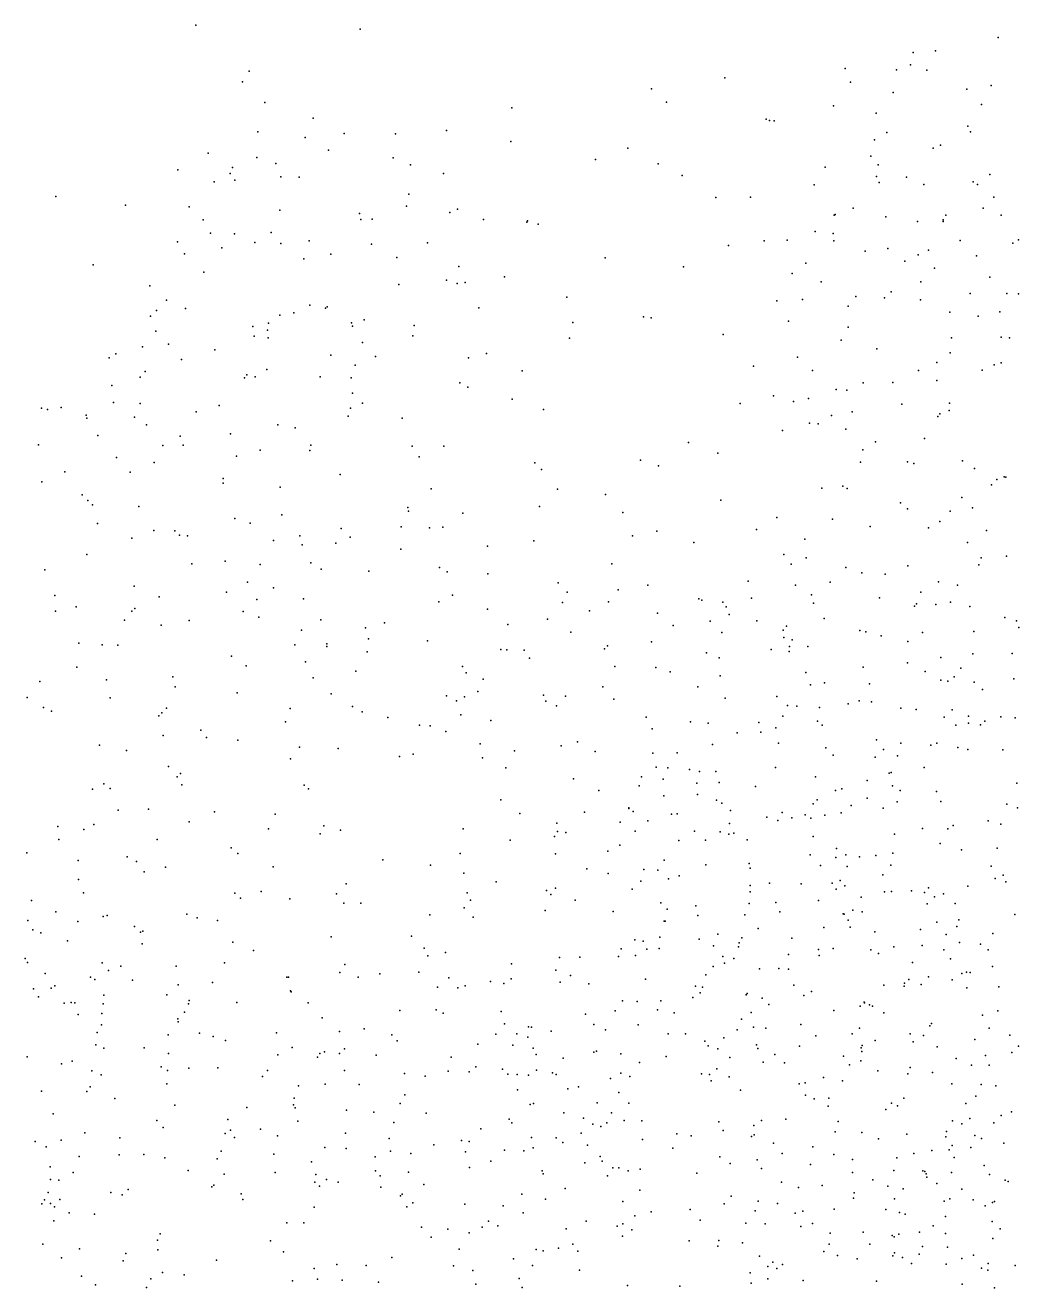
# Model space of a CAD drawing. Header units: metres. Extents: x -23.9 to 23.9, y -28.5 to 28.5.
# Drawn here: x -5.28 to -0.01, y 13.45 to 20.14 of the extents above; entities that cross this region are included whole.
import ezdxf

# ---------------------------------------------------------------- set-up
doc = ezdxf.new("R2010")
doc.units = ezdxf.units.M

msp = doc.modelspace()

# ---------------------------------------------------------------- linework, layer by layer
for p in [(-4.3736, 20.1414, 8.8094), (-3.5027, 20.1213, 8.1501), (-0.1226, 20.0766, 17.6301), (-0.5735, 19.9977, 11.1729), (-0.454, 20.005, 12.3877), (-4.0908, 19.8972, 8.2685), (-0.9339, 19.9117, 11.5218), (-0.6619, 19.9044, 17.4715), (-0.5867, 19.9323, 16.9737), (-0.5, 19.9031, 16.4781), (-4.126, 19.841, 8.7632), (-1.57, 19.863, 6.1835), (-0.9052, 19.8394, 12.408), (-0.1598, 19.8212, 12.1727), (-1.96, 19.8042, 6.2393), (-0.6794, 19.7846, 13.0317), (-0.2888, 19.8022, 13.0398), (-4.0072, 19.7318, 9.1089), (-2.6999, 19.7044, 6.152), (-1.8794, 19.7334, 5.8139), (-0.9951, 19.7135, 12.7487), (-0.7689, 19.676, 10.5879), (-0.2114, 19.7217, 11.048), (-3.7515, 19.6494, 11.0165), (-1.3515, 19.6435, 6.5633), (-1.3339, 19.6373, 5.7765), (-1.3102, 19.6343, 11.4857), (-4.0444, 19.5768, 10.592), (-3.7949, 19.5456, 5.1505), (-3.5872, 19.568, 8.2312), (-3.3149, 19.5652, 10.4664), (-3.0446, 19.583, 6.2937), (-0.7121, 19.5723, 11.8711), (-0.2839, 19.6071, 11.6033), (-0.2699, 19.577, 16.1946), (-3.6712, 19.4787, 9.3647), (-2.7041, 19.5244, 6.4914), (-2.0843, 19.4897, 6.6297), (-0.7783, 19.5338, 17.5645), (-0.4678, 19.4893, 16.6594), (-0.429, 19.5049, 10.6093), (-4.3086, 19.4637, 5.1641), (-4.0498, 19.4399, 11.1104), (-3.9488, 19.4092, 10.2392), (-3.328, 19.4381, 11.1831), (-2.2558, 19.4302, 5.6895), (-0.7975, 19.4466, 13.1461), (-4.4693, 19.3741, 8.761), (-4.1919, 19.3552, 4.6627), (-4.1788, 19.3879, 9.2896), (-3.2365, 19.402, 8.4351), (-3.0608, 19.356, 10.5928), (-1.9241, 19.4063, 5.5659), (-1.7961, 19.3443, 6.8263), (-1.0397, 19.3896, 7.222), (-0.7576, 19.4008, 13.9522), (-0.1668, 19.3505, 17.9572), (-4.2756, 19.311, 5.5334), (-4.1665, 19.3203, 8.1838), (-3.9236, 19.3372, 5.6133), (-3.8256, 19.3367, 4.6), (-1.097, 19.2957, 5.811), (-0.7679, 19.3402, 16.995), (-0.7525, 19.3073, 6.7452), (-0.6084, 19.3356, 7.1924), (-0.516, 19.2972, 14.2943), (-0.2551, 19.3122, 13.9739), (-0.2316, 19.298, 13.2082), (-5.1158, 19.2337, 5.0811), (-3.2444, 19.2454, 6.4255), (-1.6193, 19.2288, 5.4809), (-1.4348, 19.2296, 11.2828), (-0.1463, 19.2306, 10.8893), (-4.7459, 19.187, 5.0952), (-4.408, 19.1797, 8.4109), (-3.9291, 19.1609, 9.433), (-3.5056, 19.1438, 11.3983), (-3.258, 19.1818, 9.9022), (-3.0279, 19.1495, 5.3962), (-2.9875, 19.1673, 6.6421), (-0.8901, 19.1724, 7.6039), (-0.2018, 19.1716, 16.6639), (-4.3345, 19.11, 10.7828), (-3.4997, 19.1116, 8.137), (-3.4392, 19.1131, 9.5079), (-2.8488, 19.1109, 9.2904), (-2.6201, 19.0975, 9.8011), (-2.6163, 19.1039, 6.6865), (-2.5594, 19.0868, 5.3509), (-0.9923, 19.1349, 6.4681), (-0.9864, 19.1379, 10.5688), (-0.7173, 19.126, 17.4387), (-0.5492, 19.1002, 7.5243), (-0.4146, 19.1107, 6.807), (-0.4145, 19.1013, 18.0567), (-0.4004, 19.1355, 10.6399), (-0.1062, 19.1355, 11.2585), (-4.2948, 19.0391, 11.7123), (-4.1688, 19.0365, 11.1951), (-3.9734, 19.0432, 10.1174), (-1.0923, 19.0488, 13.5608), (-0.9962, 19.0369, 12.2425), (-4.4711, 18.9936, 12.0581), (-4.2353, 18.9618, 10.3741), (-4.0604, 18.9903, 5.7711), (-3.9236, 18.984, 8.1035), (-3.7722, 18.9989, 4.4467), (-3.4431, 18.9815, 4.6537), (-3.1467, 18.9887, 8.8039), (-1.5518, 18.9733, 7.0219), (-1.3622, 18.9994, 5.5759), (-1.2407, 19.003, 13.9523), (-0.9933, 18.9978, 12.8303), (-0.8275, 18.9442, 11.7493), (-0.7073, 18.9578, 18.191), (-0.4909, 18.9496, 17.0102), (-0.324, 19.0009, 18.408), (-0.0451, 18.9859, 13.6286), (-0.0149, 19.0038, 18.2621), (-4.4328, 18.9295, 8.8973), (-3.8005, 18.9034, 12.3326), (-3.6587, 18.9275, 11.8229), (-3.3088, 18.9095, 6.3791), (-2.2044, 18.9081, 5.6002), (-1.1419, 18.8805, 10.8363), (-0.6174, 18.8911, 6.4743), (-0.546, 18.9239, 14.5839), (-0.2382, 18.9184, 13.0608), (-4.918, 18.8707, 5.8666), (-4.3308, 18.8321, 8.4779), (-2.9797, 18.8624, 10.7335), (-2.738, 18.8075, 10.2379), (-1.7905, 18.8615, 6.767), (-1.2145, 18.8258, 11.3097), (-0.4599, 18.8532, 11.5838), (-4.617, 18.7609, 12.2695), (-3.297, 18.7678, 5.27), (-3.0446, 18.7903, 10.3851), (-2.9894, 18.7731, 6.6003), (-2.9457, 18.7778, 5.4061), (-1.0609, 18.7821, 7.7514), (-0.5327, 18.7804, 12.1609), (-0.167, 18.8059, 17.146), (-4.5293, 18.6835, 4.7321), (-2.4078, 18.7007, 9.8958), (-1.2945, 18.6799, 5.8879), (-1.16, 18.6869, 6.3626), (-0.8776, 18.7032, 11.4416), (-0.7257, 18.6959, 12.5655), (-0.6899, 18.7287, 10.5251), (-0.5348, 18.6863, 7.6504), (-0.2713, 18.72, 10.4556), (-0.076, 18.7202, 17.4618), (-0.0153, 18.717, -12.9837), (-4.5826, 18.6297, 11.4912), (-4.4278, 18.6407, 7.8424), (-3.9287, 18.6054, 12.589), (-3.8544, 18.6173, 8.3651), (-3.769, 18.6579, 4.475), (-3.6862, 18.6417, 10.0018), (-3.6783, 18.6485, 9.4112), (-2.8742, 18.6437, 9.0023), (-0.9166, 18.6519, 18.2497), (-0.3779, 18.621, 11.2661), (-0.1134, 18.6216, 11.0502), (-4.6141, 18.5986, 8.1694), (-4.0714, 18.5436, 7.8449), (-3.9876, 18.5629, 8.9977), (-3.5484, 18.5646, 5.5621), (-3.5435, 18.5465, 8.7016), (-3.4811, 18.5803, 11.2298), (-3.2164, 18.5496, 10.9654), (-2.3761, 18.5661, 9.4867), (-2.001, 18.5957, 6.3328), (-1.9617, 18.5902, 5.956), (-1.2327, 18.5727, 13.6709), (-0.9167, 18.5408, 17.7388), (-0.2291, 18.5995, 14.4872), (-4.5846, 18.5198, 5.7794), (-4.0648, 18.494, 10.8673), (-3.9942, 18.5245, 5.6903), (-3.9902, 18.4837, 10.4836), (-3.2233, 18.4952, 9.0045), (-2.3934, 18.4827, 5.7841), (-1.5801, 18.5027, 6.2282), (-0.9545, 18.4728, 10.4167), (-0.3693, 18.4852, 6.7351), (-0.1062, 18.4881, 13.5263), (-0.0624, 18.4843, 10.3095), (-4.6563, 18.4373, 12.3695), (-4.5183, 18.45, 7.5148), (-4.2723, 18.4213, 4.6832), (-3.49, 18.4596, 12.2552), (-0.7648, 18.4254, 13.3212), (-0.3775, 18.4046, 10.1108), (-4.8328, 18.3778, 4.6192), (-4.7977, 18.3991, 12.0042), (-4.4493, 18.3703, 8.5442), (-3.6581, 18.3924, 11.0045), (-3.5284, 18.3393, 5.1314), (-3.4222, 18.3862, 10.2086), (-2.928, 18.378, 5.8773), (-2.8336, 18.4006, 6.2788), (-1.1859, 18.3823, 6.5473), (-0.447, 18.3543, 7.4247), (-0.1445, 18.3409, 11.3036), (-0.1064, 18.3518, 14.2157), (-4.6682, 18.2766, 11.5737), (-4.6414, 18.3052, 13.5713), (-4.1163, 18.2718, 13.5047), (-4.103, 18.289, 11.2695), (-4.0593, 18.2784, 5.4272), (-3.9967, 18.317, 12.9561), (-3.7142, 18.2783, 13.3052), (-3.5507, 18.273, 12.8344), (-2.644, 18.3095, 10.159), (-1.4186, 18.3339, 6.8276), (-1.1068, 18.3118, 7.6647), (-0.5446, 18.3121, 17.4037), (-0.2076, 18.3132, 17.3663), (-4.819, 18.2322, 5.8127), (-2.9743, 18.2467, 10.2707), (-2.932, 18.2223, 8.8677), (-0.9815, 18.2102, 13.6679), (-0.9239, 18.2075, 18.2491), (-0.8387, 18.2459, 14.3692), (-0.6805, 18.2483, 10.094), (-0.4477, 18.2586, 13.4415), (-4.8089, 18.1417, 7.4587), (-4.668, 18.1367, 4.8567), (-3.5435, 18.1917, 9.9489), (-3.4903, 18.1386, 12.0651), (-2.6967, 18.1595, 8.5951), (-1.3128, 18.1773, 7.1874), (-1.2069, 18.1466, 8.0383), (-1.1269, 18.162, 10.5706), (-0.3807, 18.1381, 14.2083), (-5.1912, 18.1109, 4.7628), (-5.1584, 18.1048, 5.7444), (-5.0871, 18.1157, 8.0467), (-4.9551, 18.0753, 8.3998), (-4.3717, 18.0915, 11.4044), (-4.2505, 18.1261, 12.5623), (-3.5662, 18.07, 12.4976), (-3.5547, 18.1121, 11.6775), (-2.5323, 18.1042, 9.7734), (-1.4889, 18.1362, 3.9722), (-1.0061, 18.0733, 6.8769), (-0.8954, 18.0926, 3.8621), (-0.6326, 18.133, 6.8644), (-0.4322, 18.0815, 11.4215), (-0.3826, 18.0993, 18.6456), (-4.95, 18.0579, 13.7894), (-4.6983, 18.0641, 11.9145), (-4.6349, 18.0224, 5.3935), (-3.9395, 18.0236, 7.4966), (-3.847, 18.0066, 13.7981), (-3.2801, 18.0586, 9.2417), (-1.1218, 18.0328, 10.8966), (-1.0769, 18.0289, 4.4614), (-0.4418, 18.0681, 13.7769), (-4.8934, 17.9669, 13.2338), (-4.4558, 17.9631, 12.9203), (-4.1889, 17.9753, 8.6437), (-1.265, 17.9937, 3.5489), (-0.9305, 18.001, 8.4131), (-0.5132, 17.9516, 8.4122), (-5.2063, 17.9176, 5.1315), (-4.5487, 17.9128, 8.6672), (-4.4399, 17.915, 12.2839), (-4.0318, 17.8881, 11.5224), (-3.7691, 17.8878, 8.2147), (-3.7635, 17.9152, 7.7766), (-3.2269, 17.9095, 9.5893), (-3.0597, 17.9094, 8.6221), (-1.7635, 17.9293, 4.0302), (-1.6078, 17.8728, 3.6046), (-0.8392, 17.8907, 7.1943), (-0.7729, 17.9327, 17.8832), (-4.794, 17.8494, 14.1632), (-4.5934, 17.8234, 6.8411), (-4.1571, 17.8569, 7.2754), (-3.1907, 17.854, 13.2547), (-2.5766, 17.8225, 3.9159), (-2.0168, 17.8356, 8.7165), (-1.9215, 17.8061, 9.1709), (-0.8517, 17.8253, 11.217), (-0.6025, 17.8267, 4.0419), (-0.5687, 17.8185, 18.2455), (-0.3116, 17.8315, 17.6778), (-5.0665, 17.7743, 7.8683), (-4.7219, 17.772, 13.0144), (-4.2277, 17.7388, 11.9659), (-3.6082, 17.7607, 13.6669), (-2.5422, 17.7864, 4.5323), (-0.2476, 17.7917, 7.3978), (-0.0912, 17.7469, -12.4417), (-0.0823, 17.745, 7.7741), (-5.1893, 17.7206, 13.8107), (-4.228, 17.7138, 6.6586), (-3.9268, 17.6932, 7.0767), (-3.1262, 17.6834, 12.8947), (-2.4568, 17.682, 8.379), (-1.0575, 17.6866, 8.4648), (-0.9457, 17.6984, 3.4302), (-0.9233, 17.6854, 10.4595), (-0.1577, 17.7044, 18.5479), (-0.1304, 17.7343, 4.0752), (-4.9758, 17.6518, 8.2447), (-4.946, 17.6218, 7.1955), (-2.203, 17.6534, 4.6545), (-1.5926, 17.6234, 4.5969), (-0.6395, 17.6098, 3.6785), (-0.3159, 17.6375, 11.2132), (-4.9213, 17.5993, 6.8423), (-4.6756, 17.591, 6.5771), (-3.9176, 17.5468, 14.0904), (-3.2506, 17.5851, 8.8834), (-3.247, 17.5653, 13.5183), (-2.9595, 17.5555, 9.6248), (-2.5534, 17.5909, 9.742), (-2.1117, 17.559, 9.5463), (-0.6033, 17.5785, 4.4409), (-0.3762, 17.5649, 10.3318), (-0.2592, 17.5824, 4.9998), (-4.8951, 17.5003, 14.1016), (-4.1662, 17.5273, 5.7397), (-4.0849, 17.5015, 8.3849), (-3.6035, 17.4739, 5.1537), (-3.2851, 17.4823, 4.501), (-3.1362, 17.4779, 4.838), (-3.0645, 17.481, 13.2265), (-1.4038, 17.4684, 7.6729), (-1.2951, 17.5316, 3.3497), (-1.0011, 17.524, 4.6883), (-0.8014, 17.4839, 10.8578), (-0.4921, 17.4768, -25.279), (-0.431, 17.5114, 17.9898), (-4.7117, 17.4217, 13.0492), (-4.5965, 17.4637, 14.2602), (-4.4851, 17.4621, 5.9092), (-4.4599, 17.4379, 8.4358), (-4.4168, 17.4346, 12.794), (-3.9619, 17.4103, 7.5569), (-3.8229, 17.4342, 5.6876), (-3.5562, 17.4271, 13.7445), (-2.5829, 17.4077, 13.675), (-2.0598, 17.4343, 8.6827), (-1.9315, 17.459, 9.007), (-1.1468, 17.4164, 7.3273), (-0.1851, 17.4632, 8.1632), (-4.9512, 17.3363, 7.4873), (-3.8102, 17.3878, 6.8018), (-3.6312, 17.3953, 6.0311), (-3.2873, 17.3634, 14.0729), (-2.8281, 17.3804, 8.4759), (-1.7343, 17.3993, 3.5909), (-1.2588, 17.3354, 10.8018), (-0.285, 17.3996, 7.415), (-4.394, 17.2859, 5.521), (-4.2179, 17.3009, 8.0013), (-4.0332, 17.282, 4.5967), (-3.7649, 17.2916, 4.2986), (-2.1686, 17.2858, 3.5576), (-1.219, 17.2854, 5.7388), (-1.1407, 17.3183, 10.4233), (-0.9305, 17.2671, 11.1865), (-0.6005, 17.2754, 3.8346), (-0.2246, 17.2819, -13.2617), (-0.212, 17.3189, 18.7616), (-0.0787, 17.3269, -13.753), (-5.1738, 17.2552, 13.8846), (-3.7086, 17.2585, 6.4363), (-3.4561, 17.2476, 12.5903), (-3.0822, 17.2662, 8.7857), (-3.0417, 17.2435, 3.8577), (-2.8272, 17.2339, 9.5427), (-0.8442, 17.2384, 7.3037), (-0.7212, 17.2308, 4.5221), (-4.7004, 17.1688, 5.7868), (-4.2108, 17.1356, 13.201), (-4.1002, 17.1886, 14.0212), (-3.9616, 17.1589, 12.5601), (-2.4533, 17.1851, 9.5438), (-2.4063, 17.1359, 13.5355), (-2.1351, 17.1486, 9.2782), (-1.9781, 17.1734, 4.704), (-1.4471, 17.1953, 5.47), (-1.1959, 17.1734, 4.6399), (-1.012, 17.1897, 5.4329), (-0.5316, 17.1369, 18.2342), (-0.4393, 17.1909, 17.8356), (-0.3386, 17.1737, 20.0803), (-5.1198, 17.118, 14.9261), (-4.5677, 17.1109, 14.0132), (-4.0497, 17.0965, 5.1559), (-3.8024, 17.1009, 13.427), (-3.0854, 17.0844, 5.3099), (-3.014, 17.1201, 9.0966), (-2.4301, 17.0812, 13.8768), (-2.1872, 17.0853, -16.4309), (-1.7081, 17.1015, 13.7361), (-1.6925, 17.0937, 5.6807), (-1.5818, 17.0829, 14.1553), (-1.4292, 17.1036, 8.4278), (-1.1113, 17.1214, 6.1348), (-1.1007, 17.0783, 8.6332), (-0.7507, 17.1063, 10.1691), (-0.555, 17.0751, 4.8747), (-0.4535, 17.0709, 8.0337), (-0.3745, 17.0835, 10.9927), (-5.1161, 17.0346, 15.33), (-5.0081, 17.0591, 6.753), (-4.7124, 17.0355, 13.6637), (-4.6967, 17.0488, 14.9588), (-4.1227, 17.0337, 13.5829), (-4.0391, 17.0044, 4.3826), (-2.8273, 17.0454, 12.9858), (-2.2872, 17.0379, 4.844), (-1.928, 17.0256, 8.8469), (-1.5635, 17.0578, 8.0302), (-1.5476, 17.017, 10.7089), (-0.5663, 17.0619, -25.8901), (-0.2723, 17.0605, 20.9933), (-0.0872, 17.0026, 5.2948), (-4.7512, 16.9872, 6.5197), (-4.5565, 16.9617, 5.4925), (-4.408, 16.9859, 7.7344), (-3.814, 16.9344, 6.8741), (-3.7106, 16.9887, 12.8801), (-3.4747, 16.9476, 5.7535), (-3.3736, 16.9744, 12.9906), (-2.7197, 16.9656, 4.7671), (-2.5095, 16.9936, 13.2056), (-1.8448, 16.9593, -16.0975), (-1.6488, 16.9826, 4.1496), (-1.4019, 16.9848, 3.6262), (-1.2623, 16.9348, 5.1122), (-1.2435, 16.9562, 11.2971), (-1.0453, 16.9962, 3.6031), (-0.8552, 16.9326, 3.9333), (-0.0253, 16.9846, 3.8376), (-0.0137, 16.9487, 17.094), (-4.994, 16.8659, 7.6499), (-3.459, 16.8892, 6.2416), (-3.1466, 16.8789, 4.1323), (-2.3866, 16.9235, 8.4238), (-1.9589, 16.8735, 14.3885), (-1.5874, 16.9216, 5.2293), (-1.2578, 16.8951, 14.2438), (-1.2145, 16.8842, -24.9062), (-0.823, 16.9252, -24.4952), (-0.7427, 16.904, 6.1015), (-0.6007, 16.8748, 7.7171), (-0.5233, 16.9222, 8.4119), (-0.2517, 16.9276, 10.6746), (-4.8688, 16.8563, 14.4664), (-4.7874, 16.8556, 6.1381), (-3.8487, 16.8569, 7.2618), (-3.68, 16.8623, 13.8891), (-3.6785, 16.8487, 6.5461), (-3.4651, 16.8204, 14.1612), (-2.7575, 16.8328, 3.7016), (-2.7256, 16.8308, -15.8586), (-2.6342, 16.8289, 14.1696), (-2.2081, 16.836, -15.6577), (-2.1927, 16.8517, 13.742), (-1.6676, 16.8141, 6.1832), (-1.3245, 16.8317, 3.9528), (-1.2305, 16.8209, -16.5813), (-1.229, 16.8486, 7.5237), (-1.1316, 16.8486, 13.8339), (-0.2561, 16.8093, 5.0575), (-0.0479, 16.8119, 5.7127), (-5.0043, 16.7386, 6.9564), (-4.1836, 16.7964, 4.7753), (-4.1074, 16.7462, 5.332), (-3.7931, 16.7677, 4.1809), (-2.9604, 16.7429, 14.2929), (-2.6053, 16.7863, -16.7142), (-2.1535, 16.7416, 3.7532), (-1.9367, 16.7371, 13.3637), (-1.6013, 16.7877, 7.7628), (-0.8375, 16.7379, 5.1537), (-0.6028, 16.7611, 13.4487), (-0.4257, 16.7893, 20.8299), (-0.3197, 16.7332, 16.7372), (-4.8468, 16.6712, 15.6193), (-4.4948, 16.6869, 15.3559), (-3.7522, 16.6814, 5.3979), (-3.525, 16.7172, 13.1604), (-2.941, 16.709, 12.9702), (-2.8513, 16.6758, 4.346), (-1.8611, 16.7145, 5.4951), (-1.5956, 16.6921, -24.4144), (-1.1419, 16.7109, 6.3827), (-0.5096, 16.7163, 20.4145), (-0.4269, 16.6701, 13.0571), (-0.3558, 16.6865, 17.2056), (-0.0389, 16.6766, -14.3708), (-5.2, 16.6634, 10.4946), (-4.483, 16.6343, 6.6926), (-4.1544, 16.6025, 7.2934), (-2.8788, 16.6088, 4.8666), (-2.2171, 16.6351, 14.3007), (-1.7131, 16.6341, 9.2381), (-1.1173, 16.645, 8.8284), (-1.0431, 16.6561, 14.1022), (-0.8038, 16.6501, -16.4767), (-0.3893, 16.6639, 8.0405), (-0.2492, 16.6592, 4.1511), (-0.2064, 16.621, 18.1211), (-5.2668, 16.5772, 8.0246), (-4.8271, 16.5762, 9.7072), (-3.657, 16.5972, 13.5039), (-3.0451, 16.5858, 5.2133), (-2.9929, 16.561, -15.5612), (-2.9503, 16.5811, 8.7885), (-2.532, 16.5904, 3.8779), (-2.5191, 16.559, 13.3329), (-2.4628, 16.5344, 9.564), (-2.4147, 16.5846, 4.5006), (-2.1589, 16.5686, 4.1696), (-1.5695, 16.5751, 10.8781), (-1.2949, 16.5838, 5.0223), (-1.2392, 16.5356, 10.1637), (-1.1897, 16.532, -16.1079), (-0.9166, 16.5451, 11.3939), (-0.8587, 16.5598, 17.1739), (-0.7936, 16.5546, 13.2309), (-5.1804, 16.525, 14.327), (-5.1374, 16.505, 10.8879), (-4.5697, 16.4815, 6.3225), (-4.5535, 16.4966, 5.6712), (-4.5289, 16.5221, 7.05), (-3.874, 16.5193, 6.5339), (-3.5429, 16.5303, 6.1361), (-3.4924, 16.5024, -15.8842), (-3.3557, 16.4725, 5.3188), (-2.969, 16.4859, -16.2594), (-1.9882, 16.4738, 8.2806), (-1.2628, 16.4786, 17.7563), (-1.0687, 16.5241, 16.8773), (-0.6384, 16.5213, 7.6114), (-0.557, 16.5137, 5.8864), (-0.409, 16.4737, -24.678), (-0.3666, 16.5133, 11.076), (-0.2791, 16.4794, 10.691), (-0.1083, 16.4756, 19.9966), (-0.0324, 16.4709, -12.1481), (-4.3469, 16.4039, 15.1291), (-3.8981, 16.4486, 5.1355), (-3.188, 16.4308, 4.3928), (-3.1313, 16.4282, 13.127), (-3.0495, 16.3972, -14.984), (-2.8105, 16.4565, 9.3527), (-1.9551, 16.4117, 9.5135), (-1.7518, 16.4494, 6.119), (-1.6598, 16.4425, -17.1068), (-1.3909, 16.446, 16.7922), (-1.2999, 16.4168, -23.95), (-1.0794, 16.4532, -17.2693), (-1.055, 16.4305, 7.4702), (-0.3474, 16.4316, 20.3057), (-0.28, 16.4415, 14.0943), (-0.2165, 16.4331, -25.2845), (-0.1925, 16.4517, 20.8703), (-4.5462, 16.3758, 15.4872), (-4.3171, 16.3661, 10.0947), (-4.15, 16.3525, 5.5965), (-2.8677, 16.3326, 13.9748), (-2.3519, 16.3426, 13.8633), (-1.5063, 16.3906, -25.1039), (-1.3805, 16.3932, 6.3493), (-1.2857, 16.335, 8.7424), (-0.7667, 16.3532, 10.1857), (-0.6383, 16.3363, 17.3885), (-0.4474, 16.3366, 8.3136), (-4.8831, 16.3252, 10.1894), (-4.7405, 16.2973, 9.2292), (-3.8249, 16.3152, -15.0793), (-3.62, 16.3072, 4.46), (-3.2937, 16.2656, 13.5132), (-3.2224, 16.277, 4.9126), (-2.6853, 16.2947, 8.3657), (-2.4374, 16.322, 10.327), (-2.2571, 16.291, 14.2687), (-1.9527, 16.2822, 14.5622), (-1.8232, 16.2845, 5.5651), (-1.6361, 16.3289, 10.5196), (-1.0359, 16.3102, 14.1526), (-0.9971, 16.2715, 6.2755), (-0.7307, 16.3029, 16.9093), (-0.6556, 16.2687, -12.8138), (-0.4795, 16.3254, 7.9044), (-0.336, 16.3133, 19.7475), (-0.284, 16.3028, 17.5085), (-0.0973, 16.3006, 5.7925), (-4.518, 16.2117, 10.4742), (-3.8716, 16.2522, 6.0419), (-2.854, 16.258, 13.4491), (-2.7303, 16.2054, 10.0973), (-1.9347, 16.2084, 9.8562), (-1.8721, 16.205, 17.2822), (-1.3023, 16.2067, 7.6148), (-0.7744, 16.2609, 12.981), (-0.5143, 16.2064, -24.1863), (-4.4728, 16.1567, 7.0663), (-4.4545, 16.1751, 14.711), (-2.3725, 16.1458, 8.2872), (-2.0129, 16.1574, 14.9173), (-1.8969, 16.1441, 7.8949), (-1.7574, 16.1954, 11.1178), (-1.7054, 16.1858, 7.4871), (-1.6176, 16.1862, 8.1826), (-1.0912, 16.1576, 16.6211), (-0.8165, 16.1383, 20.0776), (-0.7001, 16.177, 17.6861), (-0.6898, 16.1798, 5.5494), (-4.9216, 16.0921, 10.9317), (-4.8601, 16.1199, 15.6499), (-4.827, 16.0949, 7.4867), (-4.4477, 16.1154, 10.8115), (-3.7993, 16.1124, 9.8477), (-3.7768, 16.0934, -15.9782), (-2.2382, 16.0841, -16.7984), (-2.0242, 16.1102, 8.3605), (-1.7186, 16.1232, 17.7363), (-1.7148, 16.0638, 10.0911), (-1.6005, 16.1266, 13.318), (-1.4089, 16.1052, 6.1591), (-0.985, 16.084, 7.6856), (-0.9508, 16.0945, 5.3184), (-0.6831, 16.1102, -17.1163), (-0.6413, 16.0847, 20.4621), (-0.4493, 16.0791, 19.4766), (-0.0235, 16.1237, 14.1045), (-2.7581, 16.0345, -15.1028), (-1.8947, 16.056, 12.4555), (-1.6153, 16.0339, -24.2585), (-1.5867, 16.0177, 5.6487), (-1.102, 16.0142, 10.3009), (-1.0816, 16.036, 15.2311), (-0.901, 16.0056, 5.8875), (-0.8166, 16.0436, 10.6254), (-0.6569, 16.0242, -12.3831), (-0.426, 16.026, 16.7092), (-0.0776, 16.0119, 16.387), (-4.7855, 15.9799, 9.0981), (-4.6236, 15.9854, 15.9643), (-4.2739, 15.9723, 6.6369), (-3.9535, 15.9595, 9.5717), (-2.6563, 15.9621, 9.6189), (-2.3141, 15.9704, -15.7077), (-2.0791, 15.9933, 12.1157), (-2.0786, 15.9887, 11.0003), (-2.0566, 15.9735, 7.3299), (-1.8533, 15.9592, 9.1445), (-1.824, 15.961, 8.7132), (-1.5416, 15.9791, 16.6643), (-1.3484, 15.9437, 15.4561), (-1.2676, 15.9683, -25.1605), (-1.2165, 15.9392, 5.4853), (-1.1458, 15.9559, 14.0217), (-1.1155, 15.9378, 8.3477), (-1.0411, 15.9537, 11.1411), (-0.9536, 15.9656, 14.5781), (-0.7323, 15.9907, 8.1884), (-0.0204, 15.9922, 20.5654), (-5.1045, 15.8939, 8.9889), (-4.9662, 15.8787, 15.8865), (-4.9143, 15.904, 14.5808), (-4.4088, 15.919, 7.403), (-3.989, 15.8817, 15.5637), (-3.6953, 15.8969, -14.6221), (-3.6063, 15.8746, 10.0561), (-2.9562, 15.881, 10.4751), (-2.4607, 15.9111, 10.7613), (-2.4567, 15.8678, 8.5646), (-2.4134, 15.8613, 12.628), (-2.1246, 15.9178, 12.8043), (-2.0451, 15.8689, 15.2454), (-1.979, 15.9233, 13.5874), (-1.7316, 15.8701, 7.0936), (-1.5963, 15.865, -24.6889), (-1.5454, 15.9097, -23.6134), (-1.2907, 15.9255, 5.8695), (-0.5234, 15.8842, -24.702), (-0.3891, 15.8818, 20.6697), (-0.3618, 15.899, 14.1147), (-0.1751, 15.9237, 17.4574), (-0.1085, 15.9069, -17.3915), (-5.0993, 15.8249, 6.4341), (-4.5776, 15.8258, 11.1904), (-3.7152, 15.8545, 10.4998), (-2.7081, 15.821, 8.8518), (-2.4733, 15.8406, 12.2731), (-2.1272, 15.7956, 9.3976), (-1.8137, 15.8195, 9.634), (-1.6735, 15.8224, 11.9735), (-1.5497, 15.8535, -17.2032), (-1.5234, 15.8589, 12.5978), (-1.4522, 15.8237, -16.1015), (-1.1024, 15.8414, 7.9364), (-0.6713, 15.8541, -16.3231), (-0.4297, 15.8035, -22.9323), (-5.2692, 15.7547, 11.877), (-4.7366, 15.734, 7.5842), (-4.1865, 15.7812, -14.6575), (-4.1502, 15.7509, 14.9532), (-2.9736, 15.7506, 10.0727), (-2.468, 15.7497, 16.94), (-2.1902, 15.7624, -16.276), (-1.1189, 15.7437, -23.4779), (-0.9823, 15.729, -12.9747), (-0.98, 15.7778, 20.0998), (-0.9295, 15.7435, 17.8554), (-0.8579, 15.7324, 13.0987), (-0.771, 15.7402, 10.8023), (-0.6808, 15.7522, 14.0261), (-0.3162, 15.7706, 12.8878), (-0.1288, 15.7789, -11.8428), (-4.9966, 15.7138, 12.2877), (-4.6873, 15.7089, 14.7965), (-4.5349, 15.6787, 16.1265), (-3.9636, 15.681, -15.3566), (-3.3831, 15.7171, -14.3155), (-3.1305, 15.689, 10.9059), (-2.3011, 15.669, 7.9411), (-2, 15.6663, 13.0343), (-1.9263, 15.6617, 11.7812), (-1.8928, 15.7158, 11.3098), (-1.6712, 15.691, -23.1822), (-1.4416, 15.697, 7.0612), (-1.4361, 15.6727, 13.2589), (-1.0634, 15.6867, 16.6691), (-0.9229, 15.6811, 15.1889), (-0.6908, 15.6886, 11.3385), (-0.1599, 15.6834, 16.847), (-4.9955, 15.6135, 11.205), (-4.6478, 15.6532, 6.2527), (-2.9532, 15.647, -15.9042), (-2.7814, 15.5999, -15.4115), (-2.1893, 15.6447, 7.2441), (-2.0161, 15.6047, 16.9215), (-1.8697, 15.6165, 9.0519), (-1.8128, 15.6317, 17.2747), (-1.334, 15.594, 11.3885), (-1.0028, 15.5941, -12.0394), (-0.9606, 15.6072, -24.6103), (-0.7342, 15.6386, -13.4524), (-0.1381, 15.6176, 19.3513), (-0.0953, 15.6359, 13.9022), (-0.0819, 15.6012, -22.3846), (-4.968, 15.5422, 14.8919), (-4.167, 15.5399, 6.5144), (-4.0265, 15.5496, 6.9332), (-3.6276, 15.5366, 9.0504), (-3.5764, 15.59, 9.5002), (-2.9358, 15.5419, 16.7661), (-2.516, 15.5545, 11.1385), (-2.4918, 15.5333, 16.3127), (-2.4682, 15.567, 11.9589), (-2.062, 15.5625, -23.9282), (-1.4361, 15.547, 15.5135), (-1.4358, 15.5814, 10.0572), (-1.166, 15.5906, -22.7719), (-0.9801, 15.5622, 10.3278), (-0.935, 15.5802, 19.7614), (-0.7242, 15.5468, 19.489), (-0.6874, 15.5494, 17.3309), (-0.5812, 15.5536, -21.9994), (-0.5123, 15.5436, 13.1631), (-0.4923, 15.5685, -17.4194), (-0.4125, 15.5373, 10.4163), (-0.2836, 15.5784, 10.9595), (-5.2432, 15.5014, 15.3031), (-4.137, 15.5146, 10.9749), (-3.8748, 15.5109, 15.4693), (-3.589, 15.487, -15.8594), (-3.4993, 15.4881, 10.1186), (-2.9522, 15.4624, 11.1889), (-2.9178, 15.5026, 9.4625), (-2.363, 15.5031, 12.9615), (-1.9102, 15.4887, 8.7036), (-1.7248, 15.4739, 8.3718), (-1.4424, 15.4861, -16.64), (-1.3002, 15.4911, 12.443), (-1.075, 15.5017, -22.1787), (-0.8481, 15.5188, 16.9303), (-0.4992, 15.4844, 9.748), (-0.4603, 15.5206, 9.02), (-0.3496, 15.4854, 11.3963), (-5.2636, 15.3955, 12.8856), (-5.1156, 15.4416, -15.0804), (-4.8635, 15.4163, 12.4907), (-4.8438, 15.4218, 12.0789), (-4.4213, 15.4284, 7.5423), (-4.3668, 15.4101, 11.3423), (-4.2592, 15.3962, 9.48), (-3.1334, 15.4263, 9.0633), (-2.9044, 15.4129, 17.1919), (-2.523, 15.449, 8.4147), (-2.1618, 15.4432, 14.7572), (-1.8769, 15.4565, 14.2995), (-1.7144, 15.4216, 13.5053), (-1.4644, 15.4261, 12.8641), (-1.2786, 15.4408, 8.2401), (-0.9437, 15.4302, 20.0662), (-0.9379, 15.4301, 14.5801), (-0.9181, 15.3981, -11.4509), (-0.8928, 15.4512, 9.3918), (-0.8435, 15.4416, -16.6114), (-0.3316, 15.3987, -23.2144), (-0.0344, 15.4283, 9.5498), (-5.237, 15.3464, 6.5116), (-5.1943, 15.3307, 15.6543), (-4.9993, 15.3907, -16.0774), (-4.6987, 15.3635, 11.5113), (-4.667, 15.3342, 9.3477), (-4.6543, 15.3391, -15.7659), (-1.8919, 15.3923, 9.4422), (-1.886, 15.3919, 15.351), (-1.3934, 15.3537, 17.062), (-1.0461, 15.3588, 7.4592), (-0.9073, 15.3605, 12.9635), (-0.7767, 15.3348, 20.3814), (-0.5349, 15.3475, -16.2804), (-0.448, 15.3863, 22.6766), (-0.3417, 15.3647, 20.633), (-0.1517, 15.3261, 8.8933), (-5.0532, 15.2879, 4.5629), (-4.6572, 15.2727, 14.8189), (-4.1772, 15.2803, 12.0944), (-3.6571, 15.3089, 11.0009), (-3.2306, 15.3127, -15.3524), (-2.0481, 15.2936, 17.3411), (-2.0026, 15.286, 16.3318), (-1.916, 15.3072, 13.0877), (-1.7067, 15.2964, -13.1785), (-1.6308, 15.2613, -24.351), (-1.6078, 15.3237, 14.0323), (-1.4952, 15.2779, -12.0094), (-1.48, 15.3043, 11.9366), (-1.2165, 15.3023, 17.4029), (-0.5251, 15.2626, 19.5188), (-0.3985, 15.3215, 10.0808), (-0.3281, 15.2794, 8.251), (-0.2163, 15.2704, -13.9908), (-5.277, 15.1948, 4.8432), (-4.0677, 15.2363, 12.4739), (-3.1634, 15.2486, 15.5664), (-3.1451, 15.208, -14.7373), (-3.0508, 15.2258, 16.5422), (-2.4462, 15.1996, 16.1411), (-2.3381, 15.2018, 6.7944), (-2.1336, 15.2054, 8.0916), (-2.1193, 15.2463, 7.1723), (-2.0438, 15.2103, 10.9245), (-1.9833, 15.2431, -12.7063), (-1.9195, 15.2477, 6.5129), (-1.5807, 15.2041, 15.3377), (-1.5235, 15.1944, 9.6284), (-1.4977, 15.2567, 11.2749), (-1.2331, 15.2163, -13.7278), (-1.0741, 15.2428, 14.3266), (-1.0703, 15.2107, -24.1959), (-0.9971, 15.2465, 9.0877), (-0.798, 15.241, 10.3568), (-0.7574, 15.2208, -23.285), (-0.6752, 15.2569, 14.1885), (-0.4097, 15.2403, 13.8364), (-0.1756, 15.2403, 22.104), (-5.2658, 15.1729, 4.1046), (-4.8703, 15.1717, 7.4976), (-4.8366, 15.1309, 6.3788), (-4.7712, 15.154, 4.3603), (-4.4781, 15.1543, 12.617), (-4.222, 15.1717, 9.0648), (-3.5832, 15.1618, 15.4556), (-2.7002, 15.1668, 12.5845), (-2.4663, 15.1326, 11.2054), (-1.6334, 15.1513, -22.9963), (-1.5718, 15.169, 6.7589), (-1.3873, 15.1386, -11.4985), (-1.2842, 15.141, 10.1734), (-1.2343, 15.1374, 11.5332), (-0.5767, 15.1735, 13.1412), (-0.3751, 15.1917, 8.6176), (-0.1525, 15.1525, 3.5315), (-5.1717, 15.1149, 7.2473), (-4.9307, 15.0947, 12.6459), (-4.9076, 15.0827, 15.8517), (-4.7097, 15.079, 4.7009), (-4.2848, 15.0665, 9.6002), (-3.8906, 15.0947, -15.2098), (-3.8827, 15.0957, -13.37), (-3.611, 15.1193, 15.0876), (-3.5131, 15.0952, 8.708), (-3.3985, 15.1121, -12.3515), (-3.1917, 15.1216, 14.8279), (-3.0321, 15.0912, -12.025), (-2.8129, 15.0731, 11.2507), (-2.7416, 15.0626, 12.0623), (-2.7034, 15.0864, 15.2067), (-2.4433, 15.0696, 8.38), (-2.3887, 15.1044, 17.5082), (-2.2906, 15.0591, 6.3451), (-1.9919, 15.084, 10.4193), (-1.6723, 15.107, 14.4883), (-0.6191, 15.0639, 19.986), (-0.5954, 15.0826, 8.0509), (-0.4913, 15.0967, 22.1058), (-0.3672, 15.0806, 3.7863), (-0.3143, 15.1141, -11.6699), (-0.2901, 15.1219, 23.1792), (-0.2715, 15.1192, 7.8397), (-5.2325, 15.0327, 8.8597), (-5.2068, 14.9914, 11.3036), (-5.1395, 15.0365, 10.8686), (-5.1205, 15.0485, 10.2666), (-4.8607, 15.0006, 15.1162), (-4.5269, 15.002, -15.393), (-4.4672, 15.0539, -14.638), (-3.872, 15.0224, 6.8315), (-3.8691, 15.0174, 11.8652), (-3.0925, 15.0423, 12.5101), (-2.9845, 15.0393, 8.6885), (-2.9473, 15.0486, 17.2859), (-1.7261, 15.0482, 13.7156), (-1.701, 15.0124, 10.7082), (-1.6884, 15.0421, -19.3304), (-1.4583, 15.0023, 12.1613), (-1.4533, 15.009, 7.2031), (-1.2044, 15.0525, 9.2824), (-1.1514, 14.9986, 9.6192), (-1.1116, 15.0202, 8.7107), (-0.7278, 15.0524, 10.0167), (-0.6213, 15.0477, -16.9922), (-0.5314, 15.0571, 11.6867), (-0.288, 15.039, 3.2271), (-0.1184, 15.0435, 19.2139), (-5.0703, 14.958, -13.8301), (-5.034, 14.961, 13.1503), (-5.0136, 14.9592, 5.0651), (-4.8644, 14.9541, 9.0782), (-4.4128, 14.9535, 15.8019), (-4.4095, 14.9712, 15.0773), (-4.1568, 14.9609, 7.253), (-3.7779, 14.9594, 12.6001), (-2.1127, 14.9698, -19.1117), (-2.0358, 14.9657, 7.4938), (-1.91, 14.9701, 17.2527), (-1.7411, 14.9882, -19.9309), (-1.3737, 14.9831, 14.193), (-1.3382, 14.9501, 10.5646), (-0.8536, 14.9412, 14.3748), (-0.8321, 14.962, -14.003), (-0.8317, 14.959, 14.8994), (-0.8052, 14.9495, -22.0044), (-0.788, 14.9417, 8.5471), (-4.9964, 14.8967, 3.8861), (-4.8715, 14.9027, 15.4576), (-4.469, 14.8749, 12.8569), (-4.4664, 14.8584, 13.2513), (-4.4341, 14.9095, 6.2759), (-3.704, 14.8796, -12.0532), (-3.2926, 14.9187, -13.6882), (-3.1005, 14.9219, 16.6958), (-3.0633, 14.9037, -12.7679), (-2.7558, 14.9137, 12.9305), (-2.3088, 14.8988, 11.0104), (-2.1511, 14.916, -15.5104), (-1.9282, 14.9222, 5.8617), (-1.8389, 14.9055, 9.303), (-1.4828, 14.8733, 7.783), (-1.4309, 14.9078, 11.1578), (-0.9931, 14.919, -19.9318), (-0.7279, 14.9055, -11.1486), (-0.206, 14.8944, -23.0605), (-0.1236, 14.9165, 4.0973), (-4.8965, 14.8021, 6.9483), (-4.8736, 14.8434, 12.0329), (-4.3546, 14.7987, -13.8632), (-3.9464, 14.7996, 11.5012), (-3.6118, 14.8079, -12.6792), (-3.4816, 14.8221, 14.7069), (-2.7837, 14.7937, 9.4663), (-2.7375, 14.8479, 17.4932), (-2.6729, 14.7956, 10.0465), (-2.6102, 14.8319, 17.8277), (-2.5958, 14.83, 15.554), (-2.4908, 14.8092, 11.8695), (-2.2649, 14.845, 5.558), (-2.2032, 14.8164, 16.2267), (-2.0298, 14.8434, 11.9734), (-1.8718, 14.7943, 16.5356), (-1.7783, 14.7956, -14.965), (-1.5059, 14.8163, 9.0479), (-1.4186, 14.8305, 5.7414), (-1.3538, 14.8249, 4.3872), (-1.1687, 14.8439, -23.2183), (-0.8957, 14.7949, 11.656), (-0.8569, 14.8244, 21.9997), (-0.5895, 14.7957, 19.431), (-0.4849, 14.838, 14.5948), (-0.4753, 14.85, 4.0471), (-0.1696, 14.8243, 20.1206), (-4.9032, 14.7373, 9.7531), (-4.5205, 14.7892, 4.6261), (-4.2818, 14.7814, 9.1119), (-4.2153, 14.759, -13.1536), (-3.3351, 14.789, 12.5317), (-3.3072, 14.7575, 10.3434), (-2.88, 14.74, 16.4104), (-2.6941, 14.7343, -11.8738), (-2.6144, 14.7775, 11.0921), (-1.677, 14.7568, 12.4735), (-1.6596, 14.7312, -23.204), (-1.5757, 14.773, 4.6487), (-1.4027, 14.7358, 6.4195), (-1.1756, 14.7292, -24.0035), (-1.0878, 14.7845, 13.0922), (-0.8428, 14.7335, 22.5836), (-0.7744, 14.7588, 3.5278), (-0.5736, 14.7517, 13.7351), (-0.5186, 14.7866, 21.693), (-0.4465, 14.7259, 14.9855), (-0.2463, 14.7648, 11.3804), (-0.0602, 14.787, -10.8479), (-0.0145, 14.7295, 13.421), (-5.2675, 14.6723, 13.8064), (-4.8605, 14.7195, -14.3304), (-4.6469, 14.7214, -15.9932), (-4.5173, 14.6913, 10.3086), (-3.9394, 14.6838, 8.7813), (-3.8623, 14.7229, 11.104), (-3.7287, 14.6715, 11.8255), (-3.7168, 14.6899, 6.4265), (-3.6916, 14.6998, -14.9701), (-3.6121, 14.6908, 15.8395), (-3.5852, 14.7159, 12.1899), (-3.4182, 14.681, -14.3054), (-3.0213, 14.6715, 18.2467), (-2.5864, 14.7196, 18.2542), (-2.5708, 14.6854, 16.2685), (-2.4272, 14.6659, 6.2531), (-2.2654, 14.6975, 9.4751), (-2.2512, 14.7039, 17.3714), (-2.1214, 14.6893, 5.0626), (-1.8818, 14.6747, 10.6236), (-1.607, 14.7161, 3.9512), (-1.5447, 14.6693, -11.8353), (-1.3962, 14.7176, -13.4976), (-1.3054, 14.686, 5.3186), (-0.9421, 14.6771, 9.8555), (-0.8488, 14.72, 21.4637), (-0.8456, 14.7006, 8.3046), (-0.3457, 14.6644, -16.4208), (-0.1905, 14.6801, -19.63), (-0.0498, 14.6951, -15.978), (-5.0846, 14.6358, 9.2525), (-5.0292, 14.6498, -13.0033), (-4.9235, 14.5988, 11.753), (-4.5577, 14.6197, 4.1747), (-4.5235, 14.6014, 7.3983), (-4.41, 14.6133, 13.7388), (-4.2561, 14.6143, 13.4036), (-3.9936, 14.6002, 6.1528), (-3.5852, 14.6012, 10.0396), (-3.0361, 14.5978, 10.5516), (-2.9245, 14.5942, 16.9176), (-2.8905, 14.6208, 11.7475), (-2.7492, 14.6079, 9.0142), (-2.5689, 14.6029, -12.5044), (-2.022, 14.6425, 12.3975), (-1.6127, 14.6091, 4.972), (-1.3683, 14.6442, 13.4016), (-1.2539, 14.6416, -19.3101), (-0.9107, 14.6297, -22.4175), (-0.8503, 14.6511, -22.9072), (-0.7598, 14.5992, -12.546), (-0.5897, 14.6156, 11.5296), (-0.4697, 14.5902, -14.3142), (-0.2646, 14.6291, -22.556), (-0.1696, 14.629, 23.2846), (-4.8748, 14.5768, 13.9582), (-4.5271, 14.5302, 6.1428), (-4.0196, 14.5694, -14.5705), (-3.6886, 14.5276, 10.7549), (-3.5084, 14.5263, 8.8155), (-3.2671, 14.5851, 17.7777), (-3.1581, 14.5703, 9.6903), (-2.7199, 14.5806, -18.606), (-2.6703, 14.5799, 6.7814), (-2.611, 14.5757, 10.7797), (-2.4831, 14.5877, 8.7965), (-2.4638, 14.58, -15.448), (-2.1771, 14.5587, -14.9161), (-2.1222, 14.5872, -16.0105), (-2.0747, 14.5694, 4.3288), (-1.6948, 14.5836, -23.8656), (-1.6519, 14.5798, 11.1213), (-1.6429, 14.5465, -18.9669), (-1.5478, 14.5665, 8.7995), (-1.1775, 14.5305, -15.4032), (-1.1454, 14.5355, 11.5282), (-1.0486, 14.5639, 13.9531), (-0.9473, 14.5464, 13.5697), (-0.6018, 14.5834, 23.0982), (-0.3686, 14.53, 4.2259), (-0.2131, 14.5257, 7.6173), (-5.1904, 14.4915, 14.5385), (-4.9507, 14.4897, 6.7339), (-4.9329, 14.514, 10.6663), (-3.829, 14.5201, 15.553), (-3.2669, 14.4719, 12.8555), (-2.67, 14.4989, 14.3149), (-2.403, 14.5038, 5.8801), (-2.3466, 14.5138, 10.0825), (-2.1322, 14.4831, 17.0217), (-1.488, 14.4969, 7.2454), (-1.1428, 14.4703, 22.3268), (-0.2418, 14.4651, 14.637), (-0.1344, 14.5196, 18.8872), (-4.8017, 14.452, 6.3433), (-4.4842, 14.4171, -13.5135), (-4.103, 14.4051, 10.305), (-3.8566, 14.4193, 12.7731), (-3.8523, 14.454, 7.3283), (-3.8463, 14.4027, 15.224), (-3.576, 14.3909, 6.7884), (-3.2905, 14.4252, -11.5731), (-2.6028, 14.4202, 15.5934), (-2.5838, 14.4251, 16.6233), (-2.247, 14.4292, 7.3827), (-2.0785, 14.4272, 4.6467), (-1.0973, 14.4498, 4.8003), (-1.0234, 14.4108, 21.2621), (-1.0193, 14.4533, -14.0458), (-0.7177, 14.3945, -20.3952), (-0.6886, 14.4265, 19.5318), (-0.6554, 14.4136, 10.324), (-0.6218, 14.4544, 7.8123), (-0.2935, 14.4252, 2.9015), (-5.1296, 14.3712, 11.1676), (-4.5794, 14.3349, 10.6502), (-4.2039, 14.3411, 7.4499), (-3.8323, 14.3325, 9.0432), (-3.43, 14.38, -18.3747), (-3.3239, 14.3244, 9.2421), (-3.1527, 14.3738, -13.4273), (-2.7134, 14.3429, 17.2187), (-2.6999, 14.3223, 7.5625), (-2.4237, 14.3768, 9.1064), (-2.32, 14.3484, 12.9383), (-2.1958, 14.3232, 6.1758), (-2.1707, 14.3759, 12.0347), (-2.1047, 14.3351, 18.0863), (-2.0108, 14.3338, 3.8808), (-1.6027, 14.3285, -12.9768), (-1.377, 14.3347, 22.0996), (-1.2474, 14.3425, -12.1675), (-0.9709, 14.33, -19.0573), (-0.3649, 14.3343, -19.1524), (-0.2725, 14.3456, 20.1843), (-0.1459, 14.3233, -12.0212), (-0.1073, 14.3612, 21.7845), (-0.0523, 14.3822, 11.5208), (-4.9609, 14.27, 11.4537), (-4.5463, 14.2986, 13.9323), (-4.2178, 14.2663, 5.2848), (-4.189, 14.2846, 13.2247), (-4.0311, 14.2893, 11.6941), (-3.5806, 14.2679, 9.5712), (-2.8626, 14.2905, 14.0198), (-2.3325, 14.2677, 8.1386), (-2.2698, 14.3158, 14.3326), (-2.2273, 14.3039, 9.6961), (-1.8242, 14.2642, -14.7607), (-1.5795, 14.2831, 14.5102), (-1.4165, 14.3093, -11.2742), (-1.4148, 14.2603, 6.1032), (-0.9861, 14.2761, 10.1714), (-0.8443, 14.2722, 14.0062), (-0.6071, 14.2625, 11.4555), (-0.3957, 14.2763, 14.2332), (-0.3156, 14.3178, 15.0375), (-0.246, 14.2557, -16.1631), (-5.2249, 14.2234, -13.1754), (-5.167, 14.1956, 3.9426), (-5.0861, 14.2314, 14.0525), (-4.7753, 14.2431, 7.1737), (-4.1678, 14.2451, 10.9887), (-3.9412, 14.2545, 6.2015), (-3.6895, 14.1917, 15.526), (-3.3489, 14.2395, 17.5707), (-3.1131, 14.2065, -19.454), (-2.9659, 14.2302, 8.0551), (-2.9261, 14.2248, 18.5462), (-2.5952, 14.2461, -12.0005), (-2.5864, 14.191, -18.3165), (-2.4647, 14.2435, 8.7623), (-2.4291, 14.219, 9.4273), (-2.2982, 14.2054, -20.1154), (-2.0071, 14.2346, 10.4403), (-1.8467, 14.1882, 7.2992), (-1.7491, 14.2539, 8.5507), (-1.4298, 14.2503, 21.6967), (-1.3129, 14.2145, 5.0902), (-1.1046, 14.1957, 8.451), (-0.7574, 14.2381, 22.5357), (-0.4004, 14.2491, 22.982), (-0.3668, 14.2036, 7.2399), (-0.2676, 14.1922, 11.9642), (-0.2116, 14.24, 21.4438), (-0.0918, 14.2155, 9.8753), (-4.9916, 14.1446, -15.8631), (-4.7792, 14.1537, 12.2701), (-4.6492, 14.156, 11.9138), (-4.5376, 14.1372, 6.2316), (-4.2596, 14.132, 4.4305), (-4.24, 14.1735, 11.3312), (-3.96, 14.1564, 4.6926), (-3.5776, 14.1873, 14.9206), (-3.4233, 14.1423, 17.9857), (-3.3417, 14.1727, 15.8113), (-3.2344, 14.16, 18.3717), (-2.9449, 14.1695, 11.8163), (-2.7375, 14.1787, 13.0393), (-2.6358, 14.1749, 8.338), (-2.2304, 14.144, 17.4191), (-1.5969, 14.1429, -16.0799), (-1.3997, 14.1262, 11.4578), (-1.2662, 14.1603, 21.3709), (-0.9941, 14.1559, 15.3592), (-0.8948, 14.129, 4.6278), (-0.6597, 14.1373, 15.3082), (-0.5692, 14.1601, 4.041), (-0.4738, 14.1771, 21.2157), (-0.3823, 14.1801, 10.7347), (-0.3554, 14.1387, 9.2976), (-5.1448, 14.0904, 14.3659), (-5.0225, 14.0595, 5.0593), (-4.4145, 14.0713, 5.5301), (-3.9522, 14.06, 11.9826), (-3.7608, 14.1162, 7.0965), (-3.4214, 14.0682, -17.595), (-3.2473, 14.0619, 12.1759), (-2.9228, 14.086, 7.3765), (-2.8112, 14.1194, 15.5824), (-2.5387, 14.069, 13.9168), (-2.3132, 14.1103, 5.1089), (-2.2215, 14.1194, 18.3416), (-2.1638, 14.0849, 14.8372), (-2.1322, 14.0837, 4.6544), (-2.0836, 14.0685, 9.8993), (-2.0195, 14.0782, 7.774), (-1.7193, 14.056, 6.4627), (-1.543, 14.107, 14.8811), (-1.3767, 14.0816, 14.2302), (-1.1165, 14.1015, 3.7883), (-0.8952, 14.0605, 21.175), (-0.6751, 14.07, -12.1315), (-0.5215, 14.0695, 19.3505), (-0.5115, 14.0648, 3.1478), (-0.3703, 14.0606, -14.975), (-0.1965, 14.0961, 22.436), (-5.143, 14.0235, -16.4509), (-5.0995, 14.0186, 12.7387), (-4.2772, 13.9924, 13.4832), (-4.2229, 14.0517, 12.6462), (-3.7435, 14.0085, 6.7315), (-3.7378, 14.0487, -12.3381), (-3.7189, 13.9878, -18.6408), (-3.6816, 14.0229, -13.1075), (-3.6195, 14.0094, -14.1129), (-3.3973, 14.0427, 14.612), (-3.1661, 13.9963, 12.6884), (-2.5338, 14.0525, 15.1631), (-2.1923, 14.0428, 12.4152), (-1.2703, 14.0087, -15.1719), (-1.0557, 13.9914, -13.469), (-0.7866, 14.0209, 8.5424), (-0.7069, 13.9875, 9.5162), (-0.504, 14.0521, 7.951), (-0.5013, 14.0355, 19.7622), (-0.4479, 14.0016, 8.4302), (-0.1693, 14.0485, 10.4002), (-0.0857, 14.0187, 3.0549), (-0.0703, 14.0114, -16.8777), (-5.1551, 13.9541, 4.7345), (-4.8244, 13.9545, -15.0002), (-4.7644, 13.9421, 5.4862), (-4.7322, 13.969, -13.9829), (-4.2887, 13.9831, -13.7457), (-4.1329, 13.9471, 7.2153), (-3.3931, 13.9821, -12.7122), (-3.2897, 13.9358, 15.3639), (-3.2795, 13.9448, 14.1243), (-2.6465, 13.9446, 9.2122), (-2.4161, 13.9748, 5.429), (-2.0213, 13.9659, 7.0002), (-1.5369, 13.9351, -19.6047), (-1.1806, 13.9796, -20.1502), (-0.889, 13.9241, 13.9945), (-0.8855, 13.9523, 4.1699), (-0.6719, 13.9208, -10.9361), (-0.6254, 13.9738, 3.7018), (-0.3152, 13.9715, 14.64), (-5.1894, 13.8938, 1.4108), (-5.1757, 13.9158, 7.0173), (-5.1425, 13.8959, 2.7506), (-5.1218, 13.8774, -15.4193), (-5.0939, 13.9171, 3.088), (-4.1238, 13.917, 13.0865), (-3.746, 13.8754, 4.9271), (-3.2553, 13.878, 7.8169), (-3.2231, 13.899, -11.8504), (-2.9475, 13.8921, -17.4814), (-2.7447, 13.8836, 12.0305), (-2.52, 13.9189, 12.7629), (-2.1104, 13.9058, 4.0874), (-1.7553, 13.8637, 9.7318), (-1.5735, 13.894, 11.0879), (-1.4107, 13.8564, 4.9694), (-1.3933, 13.907, 21.7407), (-1.2914, 13.895, -11.643), (-1.1584, 13.8557, 8.8439), (-0.9917, 13.8652, -14.1018), (-0.7173, 13.8641, 10.4922), (-0.4093, 13.9082, -13.1299), (-0.3791, 13.9204, -20.1284), (-0.2553, 13.9155, 8.9096), (-0.1917, 13.8827, 19.8827), (-0.1523, 13.9014, 8.2745), (-0.1428, 13.9061, 6.8918), (-5.126, 13.8034, 2.3609), (-5.0439, 13.8456, -13.5022), (-4.9103, 13.8388, 6.7488), (-3.8904, 13.7923, 5.3828), (-3.8012, 13.7933, -18.0713), (-2.823, 13.8022, 8.4778), (-2.6391, 13.846, 17.2776), (-2.3051, 13.801, 15.0682), (-2.1117, 13.7869, -19.6154), (-2.0481, 13.8293, 5.1143), (-1.9614, 13.8516, 8.0904), (-1.7014, 13.8064, -14.9934), (-1.4595, 13.7911, 3.7617), (-1.3567, 13.7874, 14.7586), (-1.1988, 13.8448, 15.1153), (-1.1063, 13.7896, 3.9363), (-0.6449, 13.8474, -19.2134), (-0.6153, 13.8385, 7.2491), (-0.4019, 13.8263, 14.1765), (-0.1551, 13.8003, 19.4188), (-4.5631, 13.7347, 13.5527), (-3.1773, 13.7706, 17.5249), (-3.0382, 13.7586, 7.0109), (-2.9257, 13.7393, 13.8837), (-2.8555, 13.7699, 18.4412), (-2.7725, 13.7778, 12.4807), (-2.4106, 13.7616, -18.6907), (-2.1418, 13.775, 9.7308), (-2.1121, 13.7232, 5.7781), (-2.0627, 13.7552, 14.4722), (-1.1681, 13.7728, 10.4691), (-1.0127, 13.7376, 4.5313), (-0.8375, 13.7427, 11.4401), (-0.6834, 13.7261, 21.3157), (-0.6494, 13.7329, 11.9709), (-0.5389, 13.7432, 14.8235), (-0.4669, 13.7769, 9.3679), (-0.4011, 13.7366, -19.5949), (-0.1115, 13.7607, -11.8417), (-5.184, 13.6807, 6.5676), (-4.9903, 13.6545, 13.5013), (-4.5756, 13.702, 6.8129), (-3.977, 13.6972, 4.4119), (-3.1258, 13.7175, 7.3579), (-2.9777, 13.6543, 6.5977), (-2.4528, 13.6579, 18.2633), (-2.3761, 13.6807, -11.6324), (-1.7598, 13.6976, 8.4212), (-1.6077, 13.6694, -15.5821), (-1.603, 13.7002, 5.7831), (-1.4767, 13.6862, 9.5031), (-1.0188, 13.6795, -19.8139), (-0.8023, 13.6795, 22.3405), (-0.6741, 13.7184, 8.9118), (-0.5232, 13.6681, -11.5575), (-0.3913, 13.6634, 8.5686), (-0.1504, 13.7099, -11.0259), (-5.0859, 13.6073, 3.5433), (-4.7586, 13.5913, 5.533), (-4.745, 13.6299, 3.3377), (-4.575, 13.6505, 12.5516), (-4.2631, 13.5953, 5.9263), (-3.9092, 13.6393, -17.4165), (-3.3358, 13.6097, 14.7788), (-2.6901, 13.6014, -17.7459), (-2.5708, 13.6519, -11.0369), (-2.5327, 13.6439, 9.5189), (-2.3497, 13.6431, 17.6561), (-1.3875, 13.6171, 21.0766), (-1.0468, 13.6415, 13.7488), (-0.9741, 13.6194, 21.4773), (-0.8692, 13.6026, -14.8138), (-0.6802, 13.6179, 7.5927), (-0.6711, 13.634, -16.1438), (-0.6299, 13.6087, -16.7004), (-0.5415, 13.6266, 13.7088), (-0.3157, 13.6038, 8.1423), (-0.2535, 13.6221, -24.5582), (-4.5494, 13.5304, 4.2904), (-3.7461, 13.5503, 5.0394), (-3.6271, 13.5714, 6.6844), (-3.4716, 13.5674, 17.9505), (-3.0085, 13.5652, 15.1041), (-2.9053, 13.5401, -12.1202), (-2.5897, 13.5664, 8.8976), (-2.3409, 13.5418, 14.0673), (-1.4358, 13.5279, -13.2677), (-1.343, 13.5607, 4.0358), (-1.316, 13.5838, 14.4523), (-1.2949, 13.5517, 4.5711), (-1.2659, 13.572, 20.682), (-0.5823, 13.5775, 10.97), (-0.3976, 13.5736, 21.8723), (-0.2118, 13.5526, 9.6735), (-0.1774, 13.542, -13.6224), (-0.1751, 13.5769, -25.3542), (-0.032, 13.5663, 16.4745), (-4.9788, 13.5103, 2.0057), (-4.9041, 13.4643, 6.4376), (-4.6124, 13.4956, 2.6599), (-4.4343, 13.518, 7.3044), (-3.861, 13.4862, 5.8083), (-3.7283, 13.4951, 12.6649), (-3.5987, 13.4886, 7.3135), (-3.4054, 13.4788, -19.053), (-2.8892, 13.4675, 17.6049), (-2.6608, 13.4972, 15.1195), (-2.0864, 13.4608, 8.2422), (-1.8093, 13.4565, 20.8089), (-1.4317, 13.473, 9.2266), (-1.3423, 13.4957, 13.9656), (-1.1551, 13.4875, -13.6731), (-0.7666, 13.4841, 11.7133), (-0.3126, 13.4677, 14.708), (-4.6355, 13.4507, 5.9751), (-2.644, 13.451, 17.8516), (-0.1413, 13.4489, -23.9995)]:
    msp.add_point(p)

doc.saveas('drawing.dxf')
